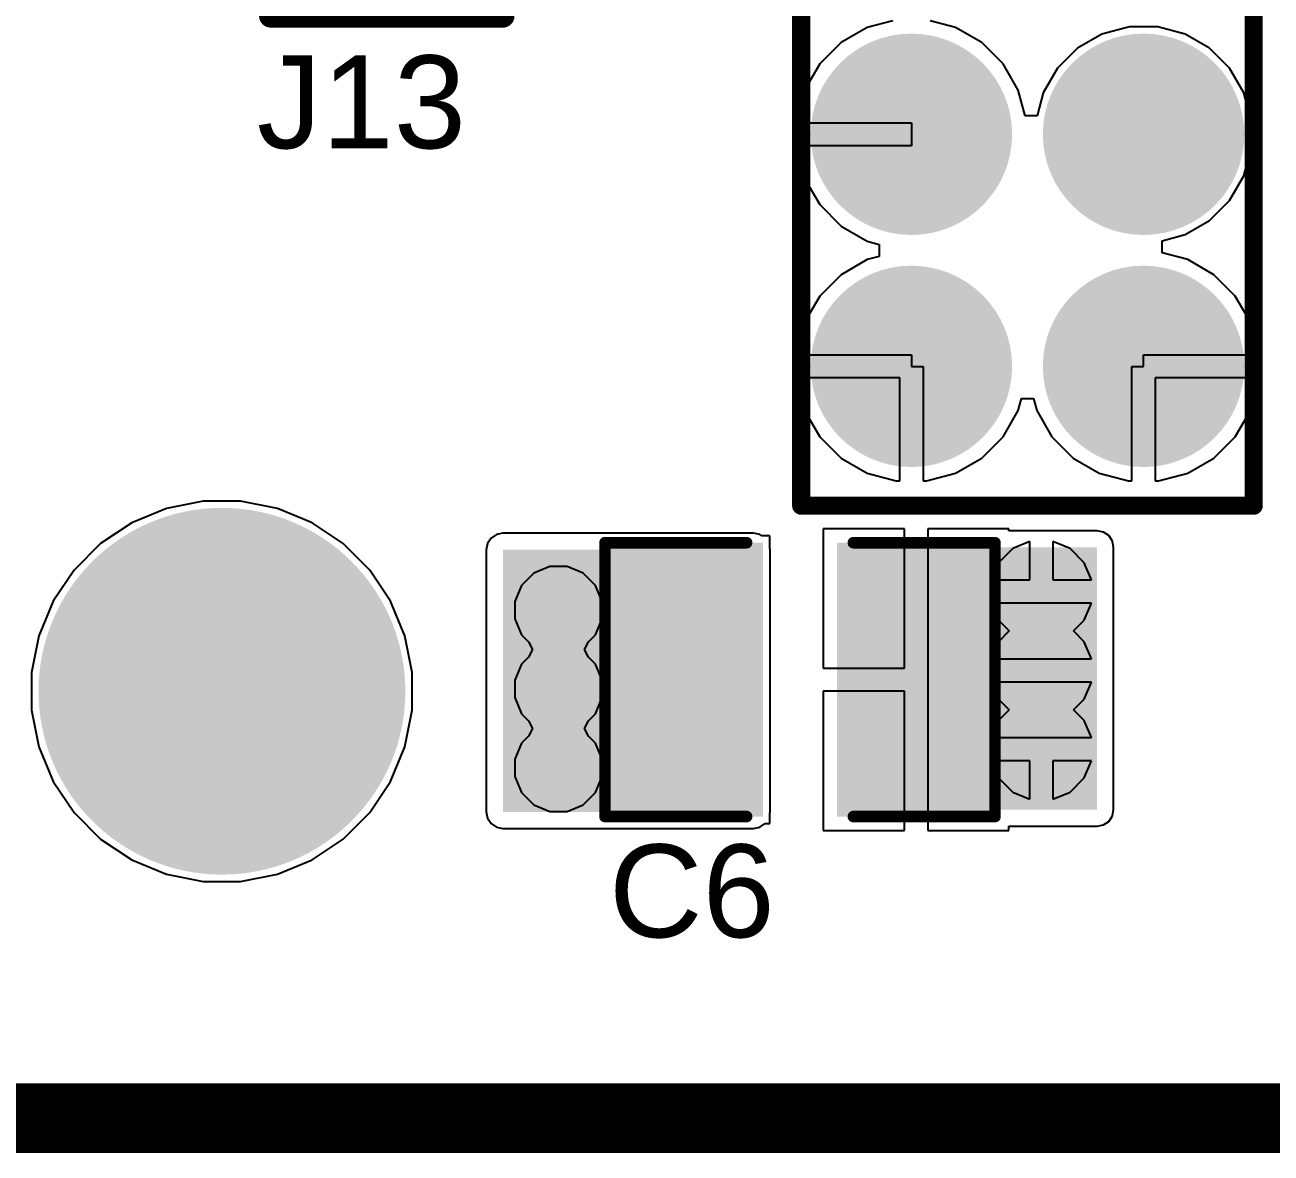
# Model space of a CAD drawing. Header units: millimetres. Extents: x -11 to 156, y -11 to 109.
# Drawn here: x 126.19 to 139.83, y -5.46 to 6.89 of the extents above; entities that cross this region are included whole.
import ezdxf

# ---------------------------------------------------------------- set-up
doc = ezdxf.new("R2010")
doc.units = ezdxf.units.MM
for name, color, linetype in [('BottomLayer', 5, 'Continuous'), ('BottomSolder', 6, 'Continuous'), ('Mechanical2', 216, 'Continuous'), ('MultiLayer', 9, 'Continuous'), ('PadHoleLayer', 156, 'Continuous'), ('TopLayer', 1, 'Continuous'), ('TopOverlay', 2, 'Continuous'), ('TopPaste', 8, 'Continuous'), ('TopSolder', 216, 'Continuous'), ('ViaHoleLayer', 16, 'Continuous')]:
    doc.layers.add(name, color=color, linetype=linetype)
doc.styles.add('Arial', font='arial.ttf', dxfattribs={"height": 0.2})

# ---------------------------------------------------------------- blocks, each defined once
blk = doc.blocks.new('14P_T_______H____P_____77')
at = {"layer": 'TopOverlay', "const_width": 0.254}
for points in [[(-17.729, 1.27), (17.653, 1.27)], [(-17.729, 1.27), (-17.729, -1.27)], [(-17.729, -1.27), (17.653, -1.27)]]:
    blk.add_lwpolyline(points, dxfattribs=at)
at = {"layer": 'TopOverlay', "const_width": 0.127}
for points in [[(-17.793, 1.27, 1), (-17.666, 1.27, 1)], [(-17.793, 1.27, 1), (-17.666, 1.27, 1)], [(-17.793, -1.27, 1), (-17.666, -1.27, 1)], [(-17.793, -1.27, 1), (-17.666, -1.27, 1)]]:
    blk.add_lwpolyline(points, format="xyb", close=True, dxfattribs=at)
blk = doc.blocks.new('ESW_132_12_G_D_89')
at = {"layer": 'BottomLayer'}
h = blk.add_hatch(color=5, dxfattribs=at)
edge = h.paths.add_edge_path()
edge.add_arc((-39.37, 1.27), 1, 0, 360)
h = blk.add_hatch(color=5, dxfattribs=at)
edge = h.paths.add_edge_path()
edge.add_arc((-36.83, 1.27), 1, 0, 360)
h = blk.add_hatch(color=5, dxfattribs=at)
edge = h.paths.add_edge_path()
edge.add_arc((-39.37, -1.27), 1, 0, 360)
h = blk.add_hatch(color=5, dxfattribs=at)
edge = h.paths.add_edge_path()
edge.add_arc((-36.83, -1.27), 1, 0, 360)
at = {"layer": 'BottomSolder'}
h = blk.add_hatch(color=6, dxfattribs=at)
edge = h.paths.add_edge_path()
edge.add_arc((-39.37, 1.27), 1.102, 0, 360)
h = blk.add_hatch(color=6, dxfattribs=at)
edge = h.paths.add_edge_path()
edge.add_arc((-36.83, 1.27), 1.102, 0, 360)
h = blk.add_hatch(color=6, dxfattribs=at)
edge = h.paths.add_edge_path()
edge.add_arc((-39.37, -1.27), 1.102, 0, 360)
h = blk.add_hatch(color=6, dxfattribs=at)
edge = h.paths.add_edge_path()
edge.add_arc((-36.83, -1.27), 1.102, 0, 360)
at = {"layer": 'MultiLayer'}
h = blk.add_hatch(color=9, dxfattribs=at)
edge = h.paths.add_edge_path()
edge.add_arc((-39.37, 1.27), 1, 0, 360)
h = blk.add_hatch(color=9, dxfattribs=at)
edge = h.paths.add_edge_path()
edge.add_arc((-36.83, 1.27), 1, 0, 360)
h = blk.add_hatch(color=9, dxfattribs=at)
edge = h.paths.add_edge_path()
edge.add_arc((-39.37, -1.27), 1, 0, 360)
h = blk.add_hatch(color=9, dxfattribs=at)
edge = h.paths.add_edge_path()
edge.add_arc((-36.83, -1.27), 1, 0, 360)
at = {"layer": 'PadHoleLayer'}
h = blk.add_hatch(color=156, dxfattribs=at)
edge = h.paths.add_edge_path()
edge.add_arc((-39.37, 1.27), 0.52, 0, 360)
h = blk.add_hatch(color=156, dxfattribs=at)
edge = h.paths.add_edge_path()
edge.add_arc((-36.83, 1.27), 0.52, 0, 360)
h = blk.add_hatch(color=156, dxfattribs=at)
edge = h.paths.add_edge_path()
edge.add_arc((-39.37, -1.27), 0.52, 0, 360)
h = blk.add_hatch(color=156, dxfattribs=at)
edge = h.paths.add_edge_path()
edge.add_arc((-36.83, -1.27), 0.52, 0, 360)
at = {"layer": 'TopLayer'}
h = blk.add_hatch(color=1, dxfattribs=at)
edge = h.paths.add_edge_path()
edge.add_arc((-39.37, 1.27), 1, 0, 360)
h = blk.add_hatch(color=1, dxfattribs=at)
edge = h.paths.add_edge_path()
edge.add_arc((-36.83, 1.27), 1, 0, 360)
h = blk.add_hatch(color=1, dxfattribs=at)
edge = h.paths.add_edge_path()
edge.add_arc((-39.37, -1.27), 1, 0, 360)
h = blk.add_hatch(color=1, dxfattribs=at)
edge = h.paths.add_edge_path()
edge.add_arc((-36.83, -1.27), 1, 0, 360)
at = {"layer": 'TopSolder'}
h = blk.add_hatch(color=216, dxfattribs=at)
edge = h.paths.add_edge_path()
edge.add_arc((-39.37, 1.27), 1.102, 0, 360)
h = blk.add_hatch(color=216, dxfattribs=at)
edge = h.paths.add_edge_path()
edge.add_arc((-36.83, 1.27), 1.102, 0, 360)
h = blk.add_hatch(color=216, dxfattribs=at)
edge = h.paths.add_edge_path()
edge.add_arc((-39.37, -1.27), 1.102, 0, 360)
h = blk.add_hatch(color=216, dxfattribs=at)
edge = h.paths.add_edge_path()
edge.add_arc((-36.83, -1.27), 1.102, 0, 360)
at = {"layer": 'TopOverlay', "const_width": 0.2}
for points in [[(-40.895, 2.475), (-40.895, -2.475)], [(-40.895, 2.475), (40.895, 2.475)], [(-40.895, -2.475), (40.895, -2.475)]]:
    blk.add_lwpolyline(points, dxfattribs=at)
at = {"layer": 'TopOverlay', "const_width": 0.1}
for points in [[(-40.945, 2.475, 1), (-40.845, 2.475, 1)], [(-40.945, 2.475, 1), (-40.845, 2.475, 1)], [(-40.945, -2.475, 1), (-40.845, -2.475, 1)], [(-40.945, -2.475, 1), (-40.845, -2.475, 1)]]:
    blk.add_lwpolyline(points, format="xyb", close=True, dxfattribs=at)
blk = doc.blocks.new('C___1210_119')
at = {"layer": 'TopLayer'}
for points in [[(-2.032, 1.397), (-0.508, 1.397), (-0.508, -1.397), (-2.032, -1.397)], [(0.508, 1.397), (2.032, 1.397), (2.032, -1.397), (0.508, -1.397)]]:
    blk.add_hatch(color=1, dxfattribs=at).paths.add_polyline_path(points)
at = {"layer": 'TopPaste'}
for points in [[(-2.032, 1.397), (-0.508, 1.397), (-0.508, -1.397), (-2.032, -1.397)], [(0.508, 1.397), (2.032, 1.397), (2.032, -1.397), (0.508, -1.397)]]:
    blk.add_hatch(color=8, dxfattribs=at).paths.add_polyline_path(points)
at = {"layer": 'TopSolder'}
for points in [[(-2.1336, 1.4986), (-0.4064, 1.4986), (-0.4064, -1.4986), (-2.1336, -1.4986)], [(0.4064, 1.4986), (2.1336, 1.4986), (2.1336, -1.4986), (0.4064, -1.4986)]]:
    blk.add_hatch(color=216, dxfattribs=at).paths.add_polyline_path(points)
at = {"layer": 'TopOverlay', "const_width": 0.127}
for points in [[(-2.1336, 1.4986), (-0.5842, 1.4986)], [(-2.1336, -1.4986), (-2.1336, 1.4986)], [(0.5842, 1.4986), (2.1336, 1.4986)], [(2.1336, -1.4986), (2.1336, 1.4986)], [(-2.1336, -1.4986), (-0.5842, -1.4986)], [(0.5842, -1.4986), (2.1336, -1.4986)]]:
    blk.add_lwpolyline(points, dxfattribs=at)
at = {"layer": 'TopOverlay', "const_width": 0.0635}
for points in [[(-2.16535, 1.4986, 1), (-2.10185, 1.4986, 1)], [(-2.16535, 1.4986, 1), (-2.10185, 1.4986, 1)], [(-0.61595, 1.4986, 1), (-0.55245, 1.4986, 1)], [(0.55245, 1.4986, 1), (0.61595, 1.4986, 1)], [(2.10185, 1.4986, 1), (2.16535, 1.4986, 1)], [(2.10185, 1.4986, 1), (2.16535, 1.4986, 1)], [(-2.16535, -1.4986, 1), (-2.10185, -1.4986, 1)], [(-2.16535, -1.4986, 1), (-2.10185, -1.4986, 1)], [(-0.61595, -1.4986, 1), (-0.55245, -1.4986, 1)], [(0.55245, -1.4986, 1), (0.61595, -1.4986, 1)], [(2.10185, -1.4986, 1), (2.16535, -1.4986, 1)], [(2.10185, -1.4986, 1), (2.16535, -1.4986, 1)]]:
    blk.add_lwpolyline(points, format="xyb", close=True, dxfattribs=at)

msp = doc.modelspace()

# ---------------------------------------------------------------- hatches: boundary and pattern name
at = {"layer": 'BottomLayer'}
h = msp.add_hatch(color=5, dxfattribs=at)
edge = h.paths.add_edge_path()
edge.add_arc((128.346, -0.406), 1.905, 0, 360)
h = msp.add_hatch(color=5, dxfattribs=at)
edge = h.paths.add_edge_path()
edge.add_arc((137.312, 0.686), 0.3, 0, 360)
h = msp.add_hatch(color=5, dxfattribs=at)
edge = h.paths.add_edge_path()
edge.add_arc((132.029, 0.483), 0.3, 0, 360)
h = msp.add_hatch(color=5, dxfattribs=at)
edge = h.paths.add_edge_path()
edge.add_arc((137.312, -0.178), 0.3, 0, 360)
h = msp.add_hatch(color=5, dxfattribs=at)
edge = h.paths.add_edge_path()
edge.add_arc((132.029, -0.381), 0.3, 0, 360)
h = msp.add_hatch(color=5, dxfattribs=at)
edge = h.paths.add_edge_path()
edge.add_arc((137.312, -1.041), 0.3, 0, 360)
h = msp.add_hatch(color=5, dxfattribs=at)
edge = h.paths.add_edge_path()
edge.add_arc((132.029, -1.245), 0.3, 0, 360)
at = {"layer": 'BottomSolder'}
h = msp.add_hatch(color=6, dxfattribs=at)
edge = h.paths.add_edge_path()
edge.add_arc((128.346, -0.406), 2.007, 0, 360)
h = msp.add_hatch(color=6, dxfattribs=at)
edge = h.paths.add_edge_path()
edge.add_arc((137.312, 0.686), 0.402, 0, 360)
h = msp.add_hatch(color=6, dxfattribs=at)
edge = h.paths.add_edge_path()
edge.add_arc((132.029, 0.483), 0.402, 0, 360)
h = msp.add_hatch(color=6, dxfattribs=at)
edge = h.paths.add_edge_path()
edge.add_arc((137.312, -0.178), 0.402, 0, 360)
h = msp.add_hatch(color=6, dxfattribs=at)
edge = h.paths.add_edge_path()
edge.add_arc((132.029, -0.381), 0.402, 0, 360)
h = msp.add_hatch(color=6, dxfattribs=at)
edge = h.paths.add_edge_path()
edge.add_arc((137.312, -1.041), 0.402, 0, 360)
h = msp.add_hatch(color=6, dxfattribs=at)
edge = h.paths.add_edge_path()
edge.add_arc((132.029, -1.245), 0.402, 0, 360)
at = {"layer": 'MultiLayer'}
h = msp.add_hatch(color=9, dxfattribs=at)
edge = h.paths.add_edge_path()
edge.add_arc((128.346, -0.406), 1.905, 0, 360)
at = {"layer": 'PadHoleLayer'}
h = msp.add_hatch(color=156, dxfattribs=at)
edge = h.paths.add_edge_path()
edge.add_arc((128.346, -0.406), 1.587, 0, 360)
at = {"layer": 'TopLayer'}
h = msp.add_hatch(color=1, dxfattribs=at)
edge = h.paths.add_edge_path()
edge.add_arc((128.346, -0.406), 1.905, 0, 360)
for points in [[(134.163, 1.143), (131.42, 1.143), (131.42, -1.727), (134.163, -1.727)], [(135.179, -1.702), (137.922, -1.702), (137.922, 1.168), (135.179, 1.168)]]:
    msp.add_hatch(color=1, dxfattribs=at).paths.add_polyline_path(points)
h = msp.add_hatch(color=1, dxfattribs=at)
edge = h.paths.add_edge_path()
edge.add_arc((137.312, 0.686), 0.3, 0, 360)
h = msp.add_hatch(color=1, dxfattribs=at)
edge = h.paths.add_edge_path()
edge.add_arc((132.029, 0.483), 0.3, 0, 360)
h = msp.add_hatch(color=1, dxfattribs=at)
edge = h.paths.add_edge_path()
edge.add_arc((137.312, -0.178), 0.3, 0, 360)
h = msp.add_hatch(color=1, dxfattribs=at)
edge = h.paths.add_edge_path()
edge.add_arc((132.029, -0.381), 0.3, 0, 360)
h = msp.add_hatch(color=1, dxfattribs=at)
edge = h.paths.add_edge_path()
edge.add_arc((137.312, -1.041), 0.3, 0, 360)
h = msp.add_hatch(color=1, dxfattribs=at)
edge = h.paths.add_edge_path()
edge.add_arc((132.029, -1.245), 0.3, 0, 360)
at = {"layer": 'TopSolder'}
h = msp.add_hatch(color=216, dxfattribs=at)
edge = h.paths.add_edge_path()
edge.add_arc((128.346, -0.406), 2.007, 0, 360)
h = msp.add_hatch(color=216, dxfattribs=at)
edge = h.paths.add_edge_path()
edge.add_arc((137.312, 0.686), 0.402, 0, 360)
h = msp.add_hatch(color=216, dxfattribs=at)
edge = h.paths.add_edge_path()
edge.add_arc((132.029, 0.483), 0.402, 0, 360)
h = msp.add_hatch(color=216, dxfattribs=at)
edge = h.paths.add_edge_path()
edge.add_arc((137.312, -0.178), 0.402, 0, 360)
h = msp.add_hatch(color=216, dxfattribs=at)
edge = h.paths.add_edge_path()
edge.add_arc((132.029, -0.381), 0.402, 0, 360)
h = msp.add_hatch(color=216, dxfattribs=at)
edge = h.paths.add_edge_path()
edge.add_arc((137.312, -1.041), 0.402, 0, 360)
h = msp.add_hatch(color=216, dxfattribs=at)
edge = h.paths.add_edge_path()
edge.add_arc((132.029, -1.245), 0.402, 0, 360)
at = {"layer": 'ViaHoleLayer'}
h = msp.add_hatch(color=16, dxfattribs=at)
edge = h.paths.add_edge_path()
edge.add_arc((137.312, 0.686), 0.15, 0, 360)
h = msp.add_hatch(color=16, dxfattribs=at)
edge = h.paths.add_edge_path()
edge.add_arc((132.029, 0.483), 0.15, 0, 360)
h = msp.add_hatch(color=16, dxfattribs=at)
edge = h.paths.add_edge_path()
edge.add_arc((137.312, -0.178), 0.15, 0, 360)
h = msp.add_hatch(color=16, dxfattribs=at)
edge = h.paths.add_edge_path()
edge.add_arc((132.029, -0.381), 0.15, 0, 360)
h = msp.add_hatch(color=16, dxfattribs=at)
edge = h.paths.add_edge_path()
edge.add_arc((137.312, -1.041), 0.15, 0, 360)
h = msp.add_hatch(color=16, dxfattribs=at)
edge = h.paths.add_edge_path()
edge.add_arc((132.029, -1.245), 0.15, 0, 360)

# ---------------------------------------------------------------- linework, layer by layer
at = {"layer": 'BottomLayer'}
for p, q in [((135.406, 6.858), (135.12, 6.693)), ((135.686, 6.933), (135.406, 6.858)), ((136.374, 6.858), (136.094, 6.933)), ((136.66, 6.693), (136.374, 6.858)), ((138.275, 6.867), (137.975, 6.787)), ((138.585, 6.867), (138.275, 6.867)), ((138.885, 6.787), (138.585, 6.867)), ((135.12, 6.693), (134.887, 6.46)), ((136.893, 6.46), (136.66, 6.693)), ((137.975, 6.787), (137.707, 6.632)), ((139.153, 6.632), (138.885, 6.787)), ((137.707, 6.632), (137.488, 6.413)), ((139.372, 6.413), (139.153, 6.632)), ((134.887, 6.46), (134.721, 6.174)), ((137.059, 6.174), (136.893, 6.46)), ((137.488, 6.413), (137.332, 6.144)), ((139.528, 6.144), (139.372, 6.413)), ((134.721, 6.174), (134.636, 5.855)), ((137.134, 5.893), (137.059, 6.174)), ((137.332, 6.144), (137.265, 5.893)), ((139.608, 5.845), (139.528, 6.144)), ((137.265, 5.893), (137.134, 5.893)), ((134.636, 5.855), (134.636, 5.817)), ((134.636, 5.817), (135.89, 5.817)), ((135.89, 5.817), (135.89, 5.563)), ((139.608, 5.535), (139.608, 5.845)), ((135.89, 5.563), (134.636, 5.563)), ((134.636, 5.563), (134.636, 5.525)), ((134.636, 5.525), (134.721, 5.206)), ((139.528, 5.235), (139.608, 5.535)), ((134.721, 5.206), (134.887, 4.92)), ((139.372, 4.966), (139.528, 5.235)), ((134.887, 4.92), (135.12, 4.686)), ((139.153, 4.747), (139.372, 4.966)), ((135.12, 4.686), (135.406, 4.521)), ((138.885, 4.592), (139.153, 4.747)), ((135.406, 4.521), (135.539, 4.485)), ((138.634, 4.525), (138.885, 4.592)), ((138.634, 4.393), (138.634, 4.525)), ((135.539, 4.485), (135.539, 4.354)), ((138.914, 4.318), (138.634, 4.393)), ((135.406, 4.318), (135.12, 4.153)), ((135.539, 4.354), (135.406, 4.318)), ((139.2, 4.153), (138.914, 4.318)), ((135.12, 4.153), (134.887, 3.92)), ((139.433, 3.92), (139.2, 4.153)), ((134.887, 3.92), (134.721, 3.634)), ((139.599, 3.634), (139.433, 3.92)), ((134.721, 3.634), (134.636, 3.315)), ((139.684, 3.315), (139.599, 3.634)), ((134.636, 3.315), (134.636, 3.277)), ((134.636, 3.277), (135.89, 3.277)), ((135.89, 3.277), (135.89, 3.15)), ((138.43, 3.15), (138.43, 3.277)), ((138.43, 3.277), (139.684, 3.277)), ((139.684, 3.277), (139.684, 3.315)), ((135.89, 3.15), (136.017, 3.15)), ((136.017, 3.15), (136.017, 1.896)), ((138.303, 1.896), (138.303, 3.15)), ((138.303, 3.15), (138.43, 3.15)), ((135.763, 3.023), (134.636, 3.023)), ((134.636, 3.023), (134.636, 2.985)), ((135.763, 1.896), (135.763, 3.023)), ((139.684, 3.023), (138.557, 3.023)), ((138.557, 3.023), (138.557, 1.896)), ((139.684, 2.985), (139.684, 3.023)), ((134.636, 2.985), (134.721, 2.666)), ((139.599, 2.666), (139.684, 2.985)), ((137.059, 2.666), (137.094, 2.799)), ((137.094, 2.799), (137.226, 2.799)), ((137.226, 2.799), (137.261, 2.666)), ((134.721, 2.666), (134.887, 2.38)), ((136.893, 2.38), (137.059, 2.666)), ((137.261, 2.666), (137.427, 2.38)), ((139.433, 2.38), (139.599, 2.666)), ((134.887, 2.38), (135.12, 2.146)), ((136.66, 2.146), (136.893, 2.38)), ((137.427, 2.38), (137.66, 2.146)), ((139.2, 2.146), (139.433, 2.38)), ((135.12, 2.146), (135.406, 1.981)), ((136.374, 1.981), (136.66, 2.146)), ((137.66, 2.146), (137.946, 1.981)), ((138.914, 1.981), (139.2, 2.146)), ((135.406, 1.981), (135.725, 1.896)), ((136.055, 1.896), (136.374, 1.981)), ((137.946, 1.981), (138.265, 1.896)), ((138.595, 1.896), (138.914, 1.981)), ((135.725, 1.896), (135.763, 1.896)), ((136.017, 1.896), (136.055, 1.896)), ((138.265, 1.896), (138.303, 1.896)), ((138.557, 1.896), (138.595, 1.896)), ((128.141, 1.676), (127.739, 1.596)), ((128.551, 1.676), (128.141, 1.676)), ((128.954, 1.596), (128.551, 1.676)), ((127.739, 1.596), (127.36, 1.439)), ((129.333, 1.439), (128.954, 1.596)), ((127.36, 1.439), (127.018, 1.211)), ((129.674, 1.211), (129.333, 1.439)), ((137.185, 1.233), (136.999, 1.155)), ((137.185, 0.813), (137.185, 1.233)), ((137.626, 1.155), (137.439, 1.233)), ((137.439, 1.233), (137.439, 0.813)), ((127.018, 1.211), (126.728, 0.921)), ((129.964, 0.921), (129.674, 1.211)), ((136.999, 1.155), (136.843, 1)), ((137.782, 1), (137.626, 1.155)), ((131.934, 0.96), (131.759, 0.888)), ((132.124, 0.96), (131.934, 0.96)), ((132.3, 0.888), (132.124, 0.96)), ((136.843, 1), (136.765, 0.813)), ((137.859, 0.813), (137.782, 1)), ((126.728, 0.921), (126.5, 0.58)), ((130.192, 0.58), (129.964, 0.921)), ((131.759, 0.888), (131.624, 0.753)), ((132.434, 0.753), (132.3, 0.888)), ((131.624, 0.753), (131.551, 0.578)), ((132.507, 0.578), (132.434, 0.753)), ((136.765, 0.813), (137.185, 0.813)), ((137.439, 0.813), (137.859, 0.813)), ((126.5, 0.58), (126.343, 0.201)), ((130.349, 0.201), (130.192, 0.58)), ((131.551, 0.578), (131.551, 0.388)), ((132.507, 0.388), (132.507, 0.578)), ((137.859, 0.559), (136.765, 0.559)), ((136.765, 0.559), (136.843, 0.372)), ((137.782, 0.372), (137.859, 0.559)), ((131.551, 0.388), (131.624, 0.212)), ((132.434, 0.212), (132.507, 0.388)), ((136.843, 0.372), (136.961, 0.254)), ((137.664, 0.254), (137.782, 0.372)), ((126.343, 0.201), (126.263, -0.201)), ((130.429, -0.201), (130.349, 0.201)), ((131.624, 0.212), (131.702, 0.134)), ((132.356, 0.134), (132.434, 0.212)), ((136.961, 0.254), (136.843, 0.136)), ((137.782, 0.136), (137.664, 0.254)), ((131.702, 0.134), (131.745, 0.051)), ((131.745, 0.051), (131.702, -0.032)), ((132.314, 0.051), (132.356, 0.134)), ((132.356, -0.032), (132.314, 0.051)), ((136.843, 0.136), (136.765, -0.051)), ((137.859, -0.051), (137.782, 0.136)), ((131.624, -0.11), (131.551, -0.286)), ((131.702, -0.032), (131.624, -0.11)), ((132.434, -0.11), (132.356, -0.032)), ((132.507, -0.286), (132.434, -0.11)), ((136.765, -0.051), (137.859, -0.051)), ((126.263, -0.201), (126.263, -0.612)), ((130.429, -0.612), (130.429, -0.201)), ((131.551, -0.286), (131.551, -0.476)), ((132.507, -0.476), (132.507, -0.286)), ((137.859, -0.305), (136.765, -0.305)), ((136.765, -0.305), (136.843, -0.492)), ((137.782, -0.492), (137.859, -0.305)), ((131.551, -0.476), (131.624, -0.652)), ((132.434, -0.652), (132.507, -0.476)), ((136.843, -0.492), (136.961, -0.61)), ((137.664, -0.61), (137.782, -0.492)), ((126.263, -0.612), (126.343, -1.014)), ((130.349, -1.014), (130.429, -0.612)), ((131.624, -0.652), (131.702, -0.73)), ((132.356, -0.73), (132.434, -0.652)), ((136.961, -0.61), (136.843, -0.728)), ((137.782, -0.728), (137.664, -0.61)), ((131.702, -0.73), (131.745, -0.813)), ((131.745, -0.813), (131.702, -0.896)), ((132.314, -0.813), (132.356, -0.73)), ((132.356, -0.896), (132.314, -0.813)), ((136.843, -0.728), (136.765, -0.914)), ((137.859, -0.914), (137.782, -0.728)), ((131.702, -0.896), (131.624, -0.974)), ((132.434, -0.974), (132.356, -0.896)), ((136.765, -0.914), (137.859, -0.914)), ((126.343, -1.014), (126.5, -1.393)), ((130.192, -1.393), (130.349, -1.014)), ((131.624, -0.974), (131.551, -1.15)), ((132.507, -1.15), (132.434, -0.974)), ((131.551, -1.15), (131.551, -1.34)), ((132.507, -1.34), (132.507, -1.15)), ((137.185, -1.168), (136.765, -1.168)), ((136.765, -1.168), (136.843, -1.355)), ((137.185, -1.588), (137.185, -1.168)), ((137.859, -1.168), (137.439, -1.168)), ((137.439, -1.168), (137.439, -1.588)), ((137.782, -1.355), (137.859, -1.168)), ((131.551, -1.34), (131.624, -1.515)), ((132.434, -1.515), (132.507, -1.34)), ((136.843, -1.355), (136.999, -1.511)), ((137.626, -1.511), (137.782, -1.355)), ((126.5, -1.393), (126.728, -1.734)), ((129.964, -1.734), (130.192, -1.393)), ((131.624, -1.515), (131.759, -1.65)), ((132.3, -1.65), (132.434, -1.515)), ((136.999, -1.511), (137.185, -1.588)), ((137.439, -1.588), (137.626, -1.511)), ((126.728, -1.734), (127.018, -2.024)), ((129.674, -2.024), (129.964, -1.734)), ((131.759, -1.65), (131.934, -1.722)), ((131.934, -1.722), (132.124, -1.722)), ((132.124, -1.722), (132.3, -1.65)), ((127.018, -2.024), (127.36, -2.252)), ((129.333, -2.252), (129.674, -2.024)), ((127.36, -2.252), (127.739, -2.409)), ((128.954, -2.409), (129.333, -2.252)), ((127.739, -2.409), (128.141, -2.489)), ((128.551, -2.489), (128.954, -2.409)), ((128.141, -2.489), (128.551, -2.489)), ((155.575, -5.08), (-3.226, -5.08))]:
    msp.add_line(p, q, dxfattribs=at)
at = {"layer": 'Mechanical2', "const_width": 0.762}
msp.add_lwpolyline([(-3.226, -5.08), (155.575, -5.08)], dxfattribs=at)
at = {"layer": 'TopLayer'}
for p, q in [((135.406, 6.858), (135.12, 6.693)), ((135.686, 6.933), (135.406, 6.858)), ((136.374, 6.858), (136.094, 6.933)), ((136.66, 6.693), (136.374, 6.858)), ((138.275, 6.867), (137.975, 6.787)), ((138.585, 6.867), (138.275, 6.867)), ((138.885, 6.787), (138.585, 6.867)), ((135.12, 6.693), (134.887, 6.46)), ((136.893, 6.46), (136.66, 6.693)), ((137.975, 6.787), (137.707, 6.632)), ((139.153, 6.632), (138.885, 6.787)), ((137.707, 6.632), (137.488, 6.413)), ((139.372, 6.413), (139.153, 6.632)), ((134.887, 6.46), (134.721, 6.174)), ((137.059, 6.174), (136.893, 6.46)), ((137.488, 6.413), (137.332, 6.144)), ((139.528, 6.144), (139.372, 6.413)), ((134.721, 6.174), (134.636, 5.855)), ((137.134, 5.893), (137.059, 6.174)), ((137.332, 6.144), (137.265, 5.893)), ((139.608, 5.845), (139.528, 6.144)), ((137.265, 5.893), (137.134, 5.893)), ((134.636, 5.855), (134.636, 5.817)), ((134.636, 5.817), (135.89, 5.817)), ((135.89, 5.817), (135.89, 5.563)), ((139.608, 5.535), (139.608, 5.845)), ((135.89, 5.563), (134.636, 5.563)), ((134.636, 5.563), (134.636, 5.525)), ((134.636, 5.525), (134.721, 5.206)), ((139.528, 5.235), (139.608, 5.535)), ((134.721, 5.206), (134.887, 4.92)), ((139.372, 4.966), (139.528, 5.235)), ((134.887, 4.92), (135.12, 4.686)), ((139.153, 4.747), (139.372, 4.966)), ((135.12, 4.686), (135.406, 4.521)), ((138.885, 4.592), (139.153, 4.747)), ((135.406, 4.521), (135.539, 4.485)), ((138.634, 4.525), (138.885, 4.592)), ((138.634, 4.393), (138.634, 4.525)), ((135.539, 4.485), (135.539, 4.354)), ((138.914, 4.318), (138.634, 4.393)), ((135.406, 4.318), (135.12, 4.153)), ((135.539, 4.354), (135.406, 4.318)), ((139.2, 4.153), (138.914, 4.318)), ((135.12, 4.153), (134.887, 3.92)), ((139.433, 3.92), (139.2, 4.153)), ((134.887, 3.92), (134.721, 3.634)), ((139.599, 3.634), (139.433, 3.92)), ((134.721, 3.634), (134.636, 3.315)), ((139.684, 3.315), (139.599, 3.634)), ((134.636, 3.315), (134.636, 3.277)), ((134.636, 3.277), (135.89, 3.277)), ((135.89, 3.277), (135.89, 3.15)), ((138.43, 3.15), (138.43, 3.277)), ((138.43, 3.277), (139.684, 3.277)), ((139.684, 3.277), (139.684, 3.315)), ((135.89, 3.15), (136.017, 3.15)), ((136.017, 3.15), (136.017, 1.896)), ((138.303, 1.896), (138.303, 3.15)), ((138.303, 3.15), (138.43, 3.15)), ((135.763, 3.023), (134.636, 3.023)), ((134.636, 3.023), (134.636, 2.985)), ((135.763, 1.896), (135.763, 3.023)), ((139.684, 3.023), (138.557, 3.023)), ((138.557, 3.023), (138.557, 1.896)), ((139.684, 2.985), (139.684, 3.023)), ((134.636, 2.985), (134.721, 2.666)), ((139.599, 2.666), (139.684, 2.985)), ((137.059, 2.666), (137.094, 2.799)), ((137.094, 2.799), (137.226, 2.799)), ((137.226, 2.799), (137.261, 2.666)), ((134.721, 2.666), (134.887, 2.38)), ((136.893, 2.38), (137.059, 2.666)), ((137.261, 2.666), (137.427, 2.38)), ((139.433, 2.38), (139.599, 2.666)), ((134.887, 2.38), (135.12, 2.146)), ((136.66, 2.146), (136.893, 2.38)), ((137.427, 2.38), (137.66, 2.146)), ((139.2, 2.146), (139.433, 2.38)), ((135.12, 2.146), (135.406, 1.981)), ((136.374, 1.981), (136.66, 2.146)), ((137.66, 2.146), (137.946, 1.981)), ((138.914, 1.981), (139.2, 2.146)), ((135.406, 1.981), (135.725, 1.896)), ((136.055, 1.896), (136.374, 1.981)), ((137.946, 1.981), (138.265, 1.896)), ((138.595, 1.896), (138.914, 1.981)), ((135.725, 1.896), (135.763, 1.896)), ((136.017, 1.896), (136.055, 1.896)), ((138.265, 1.896), (138.303, 1.896)), ((138.557, 1.896), (138.595, 1.896)), ((128.141, 1.676), (127.739, 1.596)), ((128.551, 1.676), (128.141, 1.676)), ((128.954, 1.596), (128.551, 1.676)), ((127.739, 1.596), (127.36, 1.439)), ((129.333, 1.439), (128.954, 1.596)), ((127.36, 1.439), (127.018, 1.211)), ((129.674, 1.211), (129.333, 1.439)), ((135.814, 1.372), (134.925, 1.372)), ((134.925, 1.372), (134.925, -0.152)), ((135.814, -0.152), (135.814, 1.372)), ((136.957, 1.372), (136.068, 1.372)), ((136.068, 1.372), (136.068, -0.279)), ((136.957, 1.35), (136.957, 1.372)), ((131.291, 1.271), (131.252, 1.212)), ((131.35, 1.31), (131.291, 1.271)), ((131.42, 1.324), (131.35, 1.31)), ((134.163, 1.324), (131.42, 1.324)), ((134.232, 1.31), (134.163, 1.324)), ((134.255, 1.295), (134.232, 1.31)), ((134.341, 1.295), (134.255, 1.295)), ((134.341, 1.161), (134.341, 1.295)), ((137.922, 1.35), (136.957, 1.35)), ((137.991, 1.336), (137.922, 1.35)), ((138.05, 1.297), (137.991, 1.336)), ((138.089, 1.238), (138.05, 1.297)), ((138.103, 1.168), (138.089, 1.238)), ((127.018, 1.211), (126.728, 0.921)), ((129.964, 0.921), (129.674, 1.211)), ((131.252, 1.212), (131.238, 1.143)), ((131.238, 1.143), (131.238, -1.727)), ((134.344, 1.143), (134.341, 1.161)), ((134.344, -1.727), (134.344, 1.143)), ((138.103, -1.702), (138.103, 1.168)), ((126.728, 0.921), (126.5, 0.58)), ((130.192, 0.58), (129.964, 0.921)), ((126.5, 0.58), (126.343, 0.201)), ((130.349, 0.201), (130.192, 0.58)), ((126.343, 0.201), (126.263, -0.201)), ((130.429, -0.201), (130.349, 0.201)), ((126.263, -0.201), (126.263, -0.612)), ((130.429, -0.612), (130.429, -0.201)), ((134.925, -0.152), (135.814, -0.152)), ((135.814, -0.406), (134.925, -0.406)), ((134.925, -0.406), (134.925, -1.93)), ((135.814, -1.93), (135.814, -0.406)), ((136.068, -0.279), (136.068, -1.93)), ((126.263, -0.612), (126.343, -1.014)), ((130.349, -1.014), (130.429, -0.612)), ((126.343, -1.014), (126.5, -1.393)), ((130.192, -1.393), (130.349, -1.014)), ((126.5, -1.393), (126.728, -1.734)), ((129.964, -1.734), (130.192, -1.393)), ((126.728, -1.734), (127.018, -2.024)), ((129.674, -2.024), (129.964, -1.734)), ((131.238, -1.727), (131.252, -1.797)), ((134.341, -1.745), (134.344, -1.727)), ((134.341, -1.854), (134.341, -1.745)), ((138.05, -1.83), (138.089, -1.771)), ((138.089, -1.771), (138.103, -1.702)), ((131.252, -1.797), (131.291, -1.855)), ((131.291, -1.855), (131.35, -1.895)), ((131.35, -1.895), (131.42, -1.908)), ((131.42, -1.908), (134.163, -1.908)), ((134.163, -1.908), (134.232, -1.895)), ((134.232, -1.895), (134.291, -1.855)), ((134.291, -1.855), (134.292, -1.854)), ((134.292, -1.854), (134.341, -1.854)), ((136.957, -1.93), (136.957, -1.883)), ((136.957, -1.883), (137.922, -1.883)), ((137.922, -1.883), (137.991, -1.869)), ((137.991, -1.869), (138.05, -1.83)), ((127.018, -2.024), (127.36, -2.252)), ((129.333, -2.252), (129.674, -2.024)), ((134.925, -1.93), (135.814, -1.93)), ((136.068, -1.93), (136.957, -1.93)), ((127.36, -2.252), (127.739, -2.409)), ((128.954, -2.409), (129.333, -2.252)), ((127.739, -2.409), (128.141, -2.489)), ((128.551, -2.489), (128.954, -2.409)), ((128.141, -2.489), (128.551, -2.489)), ((155.575, -5.08), (-3.226, -5.08))]:
    msp.add_line(p, q, dxfattribs=at)

# ---------------------------------------------------------------- block references
at = {"rotation": 90}
for name, p in [('ESW_132_12_G_D_89', (137.16, 42.52)), ('14P_T_______H____P_____77', (130.15, 24.714))]:
    msp.add_blockref(name, p, dxfattribs=at)
msp.add_blockref('C___1210_119', (134.671, -0.279))

# ---------------------------------------------------------------- texts
at = {"layer": 'TopOverlay', "style": 'Arial'}
for s, p in [('J13', (128.728, 5.537)), ('C6', (132.58, -3.099))]:
    msp.add_text(s, height=1.016, dxfattribs=at).set_placement(p)

doc.saveas('drawing.dxf')
